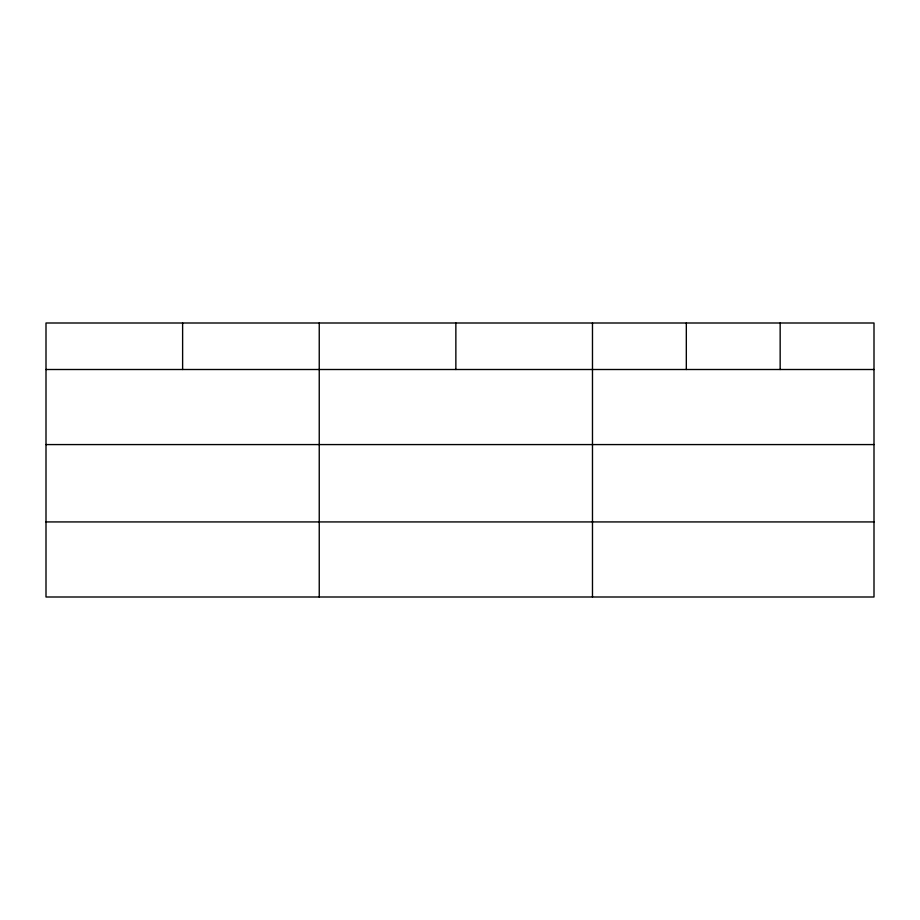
<?xml version="1.0" encoding="UTF-8"?>
<svg xmlns="http://www.w3.org/2000/svg" width="920" height="920" viewBox="0 0 920 920"><rect width="100%" height="100%" fill="white"/><g stroke="black" fill="none" stroke-linecap="round" stroke-linejoin="round"><path stroke-width="1.38" d="M874 444.578L874 323L46 323L46 596.999L874 596.999L874 444.578L46 444.578M46 369.506L874 369.506M46 521.928L874 521.928M780.16 323L780.16 369.506M686.32 323L686.32 369.506M592.48 323L592.48 596.999M455.86 323L455.86 369.506M319.24 323L319.24 596.999M182.62 323L182.62 369.506"/></g></svg>
